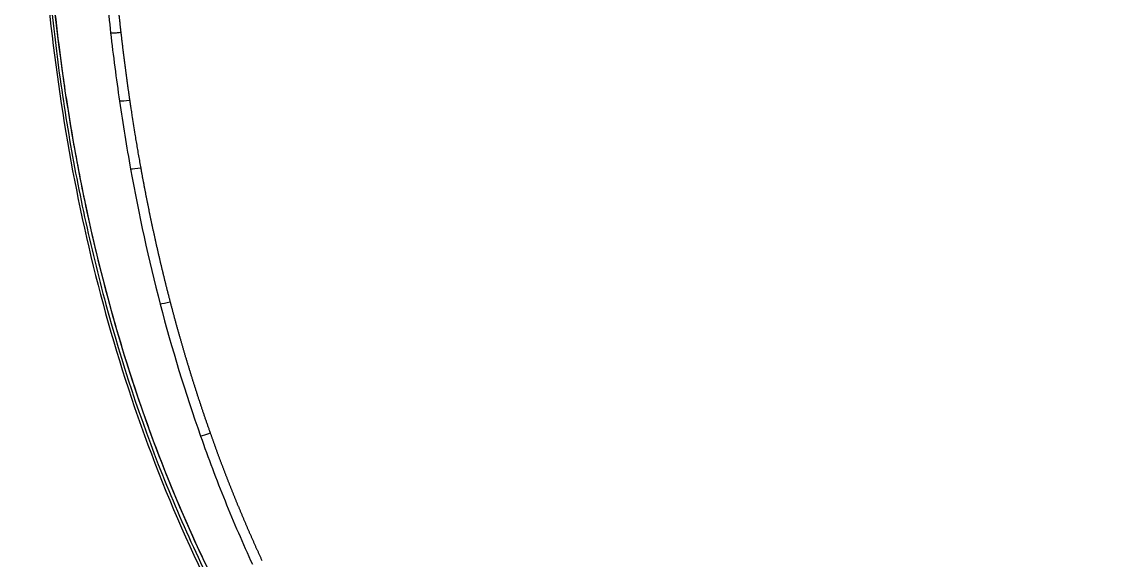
# Model space of a CAD drawing. Header units: millimetres. Extents: x 0 to 2520, y 0 to 1796.
# Drawn here: x 840 to 1026.1, y 870.4 to 963.2 of the extents above; entities that cross this region are included whole.
import ezdxf

# ---------------------------------------------------------------- set-up
doc = ezdxf.new("R2010")
doc.units = ezdxf.units.MM
doc.header["$LTSCALE"] = 50

msp = doc.modelspace()

# ---------------------------------------------------------------- linework, layer by layer
at = {"color": 7, "linetype": 'Continuous'}
for points, knots in [([(841.065, 1109.522), (841.06, 1109.256), (841.048, 1108.568), (841.016, 1106.73), (840.993, 1105.347), (840.957, 1103.021), (840.936, 1101.609), (840.912, 1099.839), (840.908, 1099.485), (840.899, 1098.777), (840.894, 1098.422), (840.885, 1097.712), (840.881, 1097.356), (840.873, 1096.643), (840.869, 1096.287), (840.862, 1095.572), (840.858, 1095.214), (840.851, 1094.497), (840.848, 1094.139), (840.838, 1093.061), (840.832, 1092.34), (840.816, 1090.172), (840.807, 1088.72), (840.794, 1085.8), (840.789, 1084.333), (840.78, 1079.913), (840.783, 1076.941), (840.811, 1067.96), (840.858, 1061.887), (840.968, 1052.707), (841.012, 1049.635), (841.105, 1044.123), (841.164, 1041.04), (841.247, 1037.299), (841.292, 1035.369), (841.324, 1034.078), (841.357, 1032.788), (841.374, 1032.144), (841.409, 1030.854), (841.426, 1030.209), (841.516, 1026.985), (841.593, 1024.406), (841.845, 1016.668), (842.039, 1011.512), (842.491, 1001.201), (842.748, 996.045), (843.371, 985.744), (843.736, 980.595), (844.623, 970.312), (845.145, 965.178), (846.079, 957.493), (846.416, 954.934), (847.147, 949.826), (847.541, 947.276), (848.812, 939.64), (849.779, 934.569), (851.966, 924.481), (853.186, 919.466), (857.241, 904.525), (860.473, 894.705), (868.085, 875.517), (872.466, 866.149), (879.967, 852.605), (882.622, 848.176), (888.247, 839.522), (891.217, 835.297), (899.032, 825.024), (905.747, 817.16), (914.874, 808.054), (920.571, 802.816), (924.507, 799.487), (930.516, 794.62), (934.66, 791.544), (943.202, 785.771), (947.601, 783.073), (956.63, 778.095), (961.26, 775.814), (968.356, 772.742), (970.747, 771.776), (975.573, 769.964), (978.009, 769.117), (985.374, 766.763), (990.363, 765.438), (1005.492, 762.229), (1015.797, 761.112), (1026.109, 761.111)], [0, 0, 0, 0, 0.0024231, 0.0061591, 0.0127523, 0.0127523, 0.0230814, 0.0230814, 0.0256637, 0.0256637, 0.028246, 0.028246, 0.0308283, 0.0308283, 0.0334106, 0.0334106, 0.0359929, 0.0359929, 0.0385752, 0.0385752, 0.0437397, 0.0437397, 0.0540689, 0.0540689, 0.064398, 0.064398, 0.0850563, 0.0850563, 0.126373, 0.126373, 0.1470313, 0.1470313, 0.1633507, 0.1676896, 0.1720285, 0.1763674, 0.1763674, 0.1807063, 0.1807063, 0.1850452, 0.1850452, 0.2024009, 0.2024009, 0.2371122, 0.2371122, 0.2718234, 0.2718234, 0.3065347, 0.3065347, 0.341246, 0.341246, 0.3586016, 0.3586016, 0.3759573, 0.3759573, 0.4106686, 0.4106686, 0.4453798, 0.4453798, 0.5148024, 0.5148024, 0.584225, 0.584225, 0.6189362, 0.6189362, 0.6536475, 0.6536475, 0.705762, 0.7230701, 0.7403782, 0.7576863, 0.7576863, 0.7923026, 0.7923026, 0.8269188, 0.8269188, 0.861535, 0.861535, 0.8788432, 0.8788432, 0.8961513, 0.8961513, 0.9307675, 0.9307675, 1, 1, 1, 1]), ([(1026.109, 761.111), (1036.421, 761.112), (1046.726, 762.229), (1061.855, 765.438), (1066.844, 766.763), (1074.209, 769.117), (1076.645, 769.964), (1081.471, 771.776), (1083.862, 772.742), (1090.958, 775.814), (1095.588, 778.095), (1104.617, 783.073), (1109.016, 785.771), (1117.558, 791.544), (1121.702, 794.62), (1127.711, 799.487), (1131.647, 802.816), (1137.344, 808.054), (1146.471, 817.16), (1153.186, 825.024), (1161.001, 835.297), (1163.971, 839.522), (1169.596, 848.176), (1172.251, 852.605), (1179.752, 866.149), (1184.133, 875.517), (1191.745, 894.705), (1194.977, 904.525), (1199.032, 919.466), (1200.252, 924.481), (1202.439, 934.569), (1203.406, 939.64), (1204.677, 947.276), (1205.071, 949.826), (1205.802, 954.934), (1206.139, 957.493), (1207.073, 965.178), (1207.594, 970.312), (1208.482, 980.595), (1208.847, 985.744), (1209.47, 996.045), (1209.727, 1001.201), (1210.179, 1011.512), (1210.373, 1016.668), (1210.625, 1024.406), (1210.702, 1026.985), (1210.792, 1030.209), (1210.809, 1030.854), (1210.844, 1032.144), (1210.861, 1032.788), (1210.894, 1034.078), (1210.926, 1035.369), (1210.971, 1037.299), (1211.054, 1041.04), (1211.113, 1044.123), (1211.206, 1049.635), (1211.25, 1052.707), (1211.36, 1061.887), (1211.407, 1067.96), (1211.435, 1076.941), (1211.437, 1079.913), (1211.429, 1084.333), (1211.424, 1085.8), (1211.411, 1088.72), (1211.402, 1090.172), (1211.386, 1092.34), (1211.38, 1093.061), (1211.37, 1094.139), (1211.367, 1094.497), (1211.36, 1095.214), (1211.356, 1095.572), (1211.349, 1096.287), (1211.345, 1096.643), (1211.337, 1097.356), (1211.332, 1097.712), (1211.324, 1098.422), (1211.319, 1098.777), (1211.31, 1099.485), (1211.306, 1099.839), (1211.282, 1101.609), (1211.261, 1103.021), (1211.225, 1105.347), (1211.202, 1106.73), (1211.17, 1108.568), (1211.158, 1109.256), (1211.153, 1109.522)], [0, 0, 0, 0, 0.0692325, 0.0692325, 0.1038487, 0.1038487, 0.1211568, 0.1211568, 0.138465, 0.138465, 0.1730812, 0.1730812, 0.2076974, 0.2076974, 0.2423137, 0.2423137, 0.2596218, 0.2769299, 0.294238, 0.3463525, 0.3463525, 0.3810638, 0.3810638, 0.415775, 0.415775, 0.4851976, 0.4851976, 0.5546202, 0.5546202, 0.5893314, 0.5893314, 0.6240427, 0.6240427, 0.6413984, 0.6413984, 0.658754, 0.658754, 0.6934653, 0.6934653, 0.7281766, 0.7281766, 0.7628878, 0.7628878, 0.7975991, 0.7975991, 0.8149548, 0.8149548, 0.8192937, 0.8192937, 0.8236326, 0.8236326, 0.8279715, 0.8323104, 0.8366493, 0.8529687, 0.8529687, 0.873627, 0.873627, 0.9149437, 0.9149437, 0.935602, 0.935602, 0.9459311, 0.9459311, 0.9562603, 0.9562603, 0.9614248, 0.9614248, 0.9640071, 0.9640071, 0.9665894, 0.9665894, 0.9691717, 0.9691717, 0.971754, 0.971754, 0.9743363, 0.9743363, 0.9769186, 0.9769186, 0.9872477, 0.9872477, 0.9938409, 0.9975769, 1, 1, 1, 1]), ([(840.01, 1101.129), (840.067, 1083.036), (840.278, 1064.946), (840.981, 1028.769), (841.496, 1010.669), (843.58, 974.673), (845.266, 956.784), (851.736, 921.535), (856.417, 904.158), (866.269, 878.574), (870.04, 870.129), (878.458, 853.915), (883.125, 846.088), (893.476, 831.053), (899.201, 823.793), (911.54, 810.214), (918.12, 803.921), (932.133, 792.368), (939.564, 787.107), (955.379, 777.737), (963.7, 773.684), (980.74, 767.169), (989.522, 764.66), (1007.64, 761.223), (1016.857, 760.326), (1026.109, 760.326)], [0, 0, 0, 0, 0.125, 0.125, 0.25, 0.25, 0.375, 0.375, 0.5, 0.5, 0.5625, 0.5625, 0.625, 0.625, 0.6875, 0.6875, 0.75, 0.75, 0.8125, 0.8125, 0.875, 0.875, 0.9375, 0.9375, 1, 1, 1, 1]), ([(1026.109, 760.326), (1035.301, 760.326), (1044.343, 761.203), (1062.156, 764.534), (1070.987, 767.013), (1088.096, 773.493), (1096.269, 777.447), (1111.931, 786.634), (1119.473, 791.912), (1133.592, 803.459), (1140.17, 809.713), (1152.439, 823.104), (1158.161, 830.287), (1173.782, 852.756), (1182.109, 868.866), (1195.412, 902.903), (1200.211, 920.394), (1206.838, 955.847), (1208.577, 973.887), (1210.709, 1010.202), (1211.228, 1028.386), (1211.939, 1064.754), (1212.151, 1082.941), (1212.208, 1101.129)], [0, 0, 0, 0, 0.0625, 0.0625, 0.125, 0.125, 0.1875, 0.1875, 0.25, 0.25, 0.3125, 0.3125, 0.375, 0.375, 0.5, 0.5, 0.625, 0.625, 0.75, 0.75, 0.875, 0.875, 1, 1, 1, 1]), ([(841.824, 1029.768), (841.984, 1024.742), (842.314, 1014.36), (843.04, 998.302), (844.077, 981.543), (846.044, 960.073), (850.675, 929.468), (861.365, 891.077), (880.253, 850.654), (902.329, 820.858), (923.867, 800.298), (941.496, 787.146), (961.233, 775.967), (978.138, 769.352), (992.045, 765.578), (1002.006, 763.54), (1013.529, 761.972), (1021.755, 761.755), (1026.109, 761.64)], [0, 0, 0, 0, 0.0415967, 0.0859161, 0.1329577, 0.1804732, 0.2642143, 0.3887051, 0.5087012, 0.6314141, 0.6927753, 0.7545101, 0.8128427, 0.8799438, 0.9039651, 0.9319838, 0.9639944, 1, 1, 1, 1]), ([(842.326, 1015.953), (842.338, 1015.642), (842.523, 1010.813), (842.911, 1001.859), (843.597, 989.493), (844.409, 978.32), (845.332, 968.353), (846.314, 959.734), (847.309, 952.38), (848.31, 945.92), (849.375, 939.806), (850.557, 933.717), (852.69, 923.779), (856.225, 909.998), (861.885, 892.598), (868.802, 875.445), (876.471, 859.896), (884.64, 846.005), (893.021, 833.778), (902.121, 822.341), (911.75, 811.894), (919.837, 804.306), (926.006, 799.084), (930.313, 795.649), (935.12, 792.052), (940.78, 788.125), (947.483, 783.886), (955.315, 779.463), (964.38, 775.015), (974.721, 770.776), (985.263, 767.365), (995.733, 764.784), (1005.944, 762.981), (1014.813, 762.04), (1020.263, 761.811), (1022.064, 761.772)], [0, 0, 0, 0, 0.0027023, 0.0420273, 0.0779204, 0.1103892, 0.1394265, 0.1649511, 0.1858094, 0.2039504, 0.2217908, 0.2397661, 0.2578815, 0.3101628, 0.3633912, 0.4168635, 0.4708468, 0.513981, 0.5568745, 0.599632, 0.6409546, 0.6803041, 0.6959612, 0.7112252, 0.7281996, 0.7481551, 0.7711135, 0.7971324, 0.8263257, 0.8588507, 0.8942278, 0.9225635, 0.9525494, 0.9843342, 1, 1, 1, 1]), ([(855.938, 973.032), (855.948, 972.917), (855.968, 972.688), (855.999, 972.345), (856.029, 972.003), (856.06, 971.66), (856.091, 971.319), (856.122, 970.977), (856.153, 970.637), (856.185, 970.296), (856.217, 969.957), (856.249, 969.617), (856.281, 969.279), (856.313, 968.94), (856.346, 968.603), (856.379, 968.265), (856.412, 967.929), (856.445, 967.592), (856.478, 967.256), (856.512, 966.921), (856.546, 966.587), (856.58, 966.252), (856.614, 965.919), (856.648, 965.586), (856.683, 965.253), (856.718, 964.921), (856.753, 964.589), (856.788, 964.258), (856.824, 963.928), (856.859, 963.598), (856.895, 963.269), (856.931, 962.94), (856.968, 962.612), (857.004, 962.284), (857.041, 961.957), (857.078, 961.631), (857.103, 961.413), (857.115, 961.305)], [0, 0, 0, 0, 0.0292829, 0.0585266, 0.0877308, 0.1168953, 0.14602, 0.1751045, 0.2041488, 0.2331525, 0.2621154, 0.2910373, 0.3199179, 0.3487571, 0.3775545, 0.4063099, 0.4350231, 0.4636939, 0.4923218, 0.5209068, 0.5494485, 0.5779466, 0.6064009, 0.6348111, 0.6631769, 0.6914981, 0.7197743, 0.7480053, 0.7761908, 0.8043305, 0.832424, 0.8604712, 0.8884716, 0.916425, 0.9443311, 0.9721895, 1, 1, 1, 1]), ([(857.115, 961.305), (856.943, 961.286), (856.673, 961.26), (856.322, 961.237), (856.071, 961.225), (855.842, 961.22), (855.576, 961.222), (855.429, 961.233), (855.355, 961.244)], [0, 0, 0, 0, 0.2454617, 0.371218, 0.4969744, 0.6227308, 0.7484872, 1, 1, 1, 1]), ([(857.115, 961.305), (857.126, 961.206), (857.149, 961.009), (857.183, 960.713), (857.218, 960.418), (857.252, 960.122), (857.287, 959.827), (857.322, 959.532), (857.357, 959.237), (857.393, 958.942), (857.428, 958.648), (857.464, 958.353), (857.5, 958.059), (857.536, 957.765), (857.573, 957.471), (857.61, 957.177), (857.647, 956.884), (857.684, 956.59), (857.721, 956.297), (857.758, 956.004), (857.796, 955.711), (857.834, 955.419), (857.872, 955.126), (857.911, 954.834), (857.949, 954.542), (857.988, 954.25), (858.027, 953.958), (858.066, 953.667), (858.105, 953.376), (858.145, 953.085), (858.185, 952.794), (858.225, 952.503), (858.265, 952.213), (858.306, 951.922), (858.346, 951.632), (858.387, 951.342), (858.428, 951.053), (858.469, 950.763), (858.511, 950.474), (858.553, 950.185), (858.594, 949.896), (858.623, 949.704), (858.637, 949.608)], [0, 0, 0, 0, 0.0252623, 0.0505126, 0.0757508, 0.1009769, 0.1261906, 0.1513919, 0.1765806, 0.2017568, 0.2269202, 0.2520707, 0.2772083, 0.3023327, 0.327444, 0.352542, 0.3776265, 0.4026975, 0.4277548, 0.4527983, 0.4778279, 0.5028434, 0.5278448, 0.5528318, 0.5778044, 0.6027625, 0.6277058, 0.6526344, 0.6775479, 0.7024464, 0.7273296, 0.7521975, 0.7770499, 0.8018866, 0.8267075, 0.8515125, 0.8763015, 0.9010742, 0.9258305, 0.9505704, 0.9752936, 1, 1, 1, 1]), ([(858.637, 949.608), (858.639, 949.591), (858.644, 949.555), (858.652, 949.495), (858.662, 949.425), (858.674, 949.345), (858.687, 949.255), (858.702, 949.154), (858.719, 949.043), (858.737, 948.921), (858.757, 948.79), (858.778, 948.647), (858.801, 948.495), (858.825, 948.332), (858.866, 948.059), (858.924, 947.679), (858.997, 947.195), (859.122, 946.388), (859.299, 945.257), (859.484, 944.11), (859.622, 943.27), (859.71, 942.737), (859.799, 942.204), (859.889, 941.671), (859.98, 941.139), (860.071, 940.607), (860.163, 940.076), (860.256, 939.545), (860.35, 939.015), (860.445, 938.486), (860.508, 938.133), (860.54, 937.956)], [0, 0, 0, 0, 0.0042291, 0.0093366, 0.0153235, 0.0221908, 0.0299396, 0.0385713, 0.0480874, 0.0584894, 0.0697793, 0.0819588, 0.0950302, 0.1089956, 0.1238575, 0.1652781, 0.2066836, 0.2480734, 0.3728875, 0.4975311, 0.5433596, 0.5891605, 0.634933, 0.6806764, 0.7263899, 0.7720728, 0.8177243, 0.8633435, 0.9089298, 0.9544822, 1, 1, 1, 1]), ([(860.54, 937.956), (860.557, 937.865), (860.59, 937.682), (860.64, 937.408), (860.69, 937.134), (860.741, 936.86), (860.791, 936.586), (860.842, 936.312), (860.894, 936.038), (860.945, 935.764), (860.997, 935.49), (861.049, 935.216), (861.101, 934.942), (861.153, 934.669), (861.206, 934.395), (861.259, 934.121), (861.312, 933.848), (861.365, 933.574), (861.418, 933.301), (861.472, 933.027), (861.526, 932.754), (861.581, 932.48), (861.635, 932.207), (861.69, 931.934), (861.745, 931.66), (861.8, 931.387), (861.855, 931.114), (861.911, 930.841), (861.967, 930.568), (862.023, 930.295), (862.079, 930.022), (862.136, 929.75), (862.193, 929.477), (862.25, 929.204), (862.307, 928.932), (862.365, 928.659), (862.423, 928.387), (862.481, 928.114), (862.539, 927.842), (862.598, 927.57), (862.656, 927.298), (862.715, 927.025), (862.775, 926.753), (862.834, 926.482), (862.894, 926.21), (862.954, 925.938), (863.014, 925.666), (863.074, 925.395), (863.135, 925.123), (863.196, 924.852), (863.257, 924.58), (863.318, 924.309), (863.38, 924.038), (863.442, 923.767), (863.504, 923.496), (863.566, 923.225), (863.628, 922.954), (863.691, 922.684), (863.754, 922.413), (863.817, 922.143), (863.881, 921.872), (863.945, 921.602), (864.009, 921.332), (864.073, 921.062), (864.137, 920.792), (864.202, 920.522), (864.267, 920.252), (864.332, 919.983), (864.397, 919.713), (864.463, 919.444), (864.529, 919.174), (864.595, 918.905), (864.661, 918.636), (864.728, 918.367), (864.794, 918.099), (864.861, 917.83), (864.929, 917.561), (864.996, 917.293), (865.064, 917.025), (865.132, 916.756), (865.2, 916.488), (865.268, 916.221), (865.337, 915.953), (865.406, 915.685), (865.475, 915.418), (865.545, 915.15), (865.591, 914.972), (865.614, 914.883)], [0, 0, 0, 0, 0.0118003, 0.0236008, 0.0354016, 0.0472025, 0.0590036, 0.0708047, 0.082606, 0.0944073, 0.1062086, 0.1180099, 0.129811, 0.1416121, 0.1534131, 0.1652138, 0.1770143, 0.1888146, 0.2006145, 0.2124142, 0.2242134, 0.2360122, 0.2478106, 0.2596084, 0.2714058, 0.2832025, 0.2949987, 0.3067941, 0.3185889, 0.3303829, 0.3421762, 0.3539686, 0.3657602, 0.3775509, 0.3893406, 0.4011293, 0.412917, 0.4247036, 0.4364891, 0.4482735, 0.4600566, 0.4718385, 0.4836191, 0.4953984, 0.5071763, 0.5189527, 0.5307277, 0.5425012, 0.5542732, 0.5660435, 0.5778122, 0.5895792, 0.6013445, 0.613108, 0.6248696, 0.6366294, 0.6483873, 0.6601432, 0.6718971, 0.683649, 0.6953988, 0.7071464, 0.7188918, 0.730635, 0.7423758, 0.7541144, 0.7658506, 0.7775843, 0.7893156, 0.8010443, 0.8127705, 0.824494, 0.8362149, 0.847933, 0.8596484, 0.871361, 0.8830708, 0.8947776, 0.9064814, 0.9181823, 0.9298801, 0.9415748, 0.9532663, 0.9649547, 0.9766398, 0.9883216, 1, 1, 1, 1]), ([(865.614, 914.883), (865.638, 914.794), (865.684, 914.615), (865.755, 914.347), (865.825, 914.079), (865.896, 913.811), (865.968, 913.543), (866.039, 913.275), (866.111, 913.007), (866.183, 912.739), (866.255, 912.471), (866.328, 912.203), (866.4, 911.935), (866.473, 911.667), (866.547, 911.4), (866.62, 911.132), (866.694, 910.864), (866.768, 910.597), (866.843, 910.329), (866.918, 910.061), (866.993, 909.794), (867.068, 909.526), (867.143, 909.259), (867.219, 908.991), (867.295, 908.724), (867.371, 908.457), (867.448, 908.189), (867.525, 907.922), (867.602, 907.655), (867.679, 907.388), (867.757, 907.121), (867.835, 906.854), (867.913, 906.587), (867.991, 906.32), (868.07, 906.053), (868.149, 905.786), (868.228, 905.519), (868.308, 905.252), (868.388, 904.986), (868.468, 904.719), (868.548, 904.453), (868.628, 904.186), (868.709, 903.92), (868.79, 903.653), (868.872, 903.387), (868.954, 903.121), (869.035, 902.855), (869.118, 902.589), (869.2, 902.323), (869.283, 902.057), (869.366, 901.791), (869.449, 901.525), (869.533, 901.259), (869.616, 900.994), (869.7, 900.728), (869.785, 900.462), (869.869, 900.197), (869.954, 899.932), (870.039, 899.666), (870.125, 899.401), (870.211, 899.136), (870.296, 898.871), (870.383, 898.606), (870.469, 898.341), (870.556, 898.077), (870.643, 897.812), (870.73, 897.548), (870.818, 897.283), (870.906, 897.019), (870.994, 896.754), (871.082, 896.49), (871.171, 896.226), (871.26, 895.962), (871.349, 895.698), (871.438, 895.434), (871.528, 895.171), (871.618, 894.907), (871.708, 894.644), (871.799, 894.38), (871.889, 894.117), (871.98, 893.854), (872.072, 893.591), (872.163, 893.328), (872.255, 893.065), (872.347, 892.802), (872.44, 892.54), (872.501, 892.365), (872.532, 892.277)], [0, 0, 0, 0, 0.0117244, 0.0234506, 0.0351787, 0.0469085, 0.0586401, 0.0703733, 0.0821083, 0.0938449, 0.1055832, 0.117323, 0.1290644, 0.1408073, 0.1525517, 0.1642976, 0.176045, 0.1877937, 0.1995438, 0.2112953, 0.2230481, 0.2348021, 0.2465575, 0.258314, 0.2700717, 0.2818306, 0.2935906, 0.3053517, 0.3171139, 0.328877, 0.3406412, 0.3524064, 0.3641724, 0.3759394, 0.3877073, 0.3994759, 0.4112454, 0.4230157, 0.4347866, 0.4465583, 0.4583307, 0.4701037, 0.4818773, 0.4936514, 0.5054261, 0.5172013, 0.528977, 0.5407531, 0.5525296, 0.5643065, 0.5760837, 0.5878612, 0.599639, 0.6114171, 0.6231953, 0.6349737, 0.6467522, 0.6585308, 0.6703095, 0.6820882, 0.693867, 0.7056456, 0.7174243, 0.7292028, 0.7409811, 0.7527593, 0.7645373, 0.776315, 0.7880925, 0.7998697, 0.8116465, 0.8234229, 0.8351989, 0.8469745, 0.8587495, 0.8705241, 0.8822981, 0.8940715, 0.9058443, 0.9176164, 0.9293879, 0.9411586, 0.9529285, 0.9646977, 0.976466, 0.9882335, 1, 1, 1, 1]), ([(870.854, 891.775), (872.174, 888.033), (873.577, 884.318), (876.555, 876.955), (878.13, 873.307), (879.794, 869.698)], [0, 0, 0, 0, 0.5, 0.5, 1, 1, 1, 1]), ([(872.532, 892.277), (872.56, 892.2), (872.614, 892.045), (872.697, 891.814), (872.779, 891.582), (872.862, 891.35), (872.945, 891.119), (873.028, 890.887), (873.111, 890.656), (873.195, 890.424), (873.279, 890.193), (873.363, 889.962), (873.447, 889.73), (873.532, 889.499), (873.616, 889.268), (873.701, 889.037), (873.787, 888.806), (873.872, 888.575), (873.958, 888.344), (874.043, 888.113), (874.129, 887.883), (874.216, 887.652), (874.302, 887.421), (874.389, 887.191), (874.476, 886.96), (874.563, 886.73), (874.651, 886.5), (874.738, 886.269), (874.826, 886.039), (874.914, 885.809), (875.002, 885.579), (875.091, 885.349), (875.18, 885.119), (875.269, 884.889), (875.358, 884.659), (875.447, 884.43), (875.537, 884.2), (875.627, 883.97), (875.717, 883.741), (875.807, 883.511), (875.897, 883.282), (875.988, 883.053), (876.079, 882.824), (876.17, 882.595), (876.262, 882.366), (876.353, 882.137), (876.445, 881.908), (876.537, 881.679), (876.629, 881.451), (876.722, 881.222), (876.815, 880.993), (876.908, 880.765), (877.001, 880.537), (877.094, 880.309), (877.188, 880.08), (877.282, 879.852), (877.376, 879.624), (877.47, 879.397), (877.564, 879.169), (877.659, 878.941), (877.754, 878.713), (877.849, 878.486), (877.945, 878.259), (878.04, 878.031), (878.136, 877.804), (878.232, 877.577), (878.328, 877.35), (878.425, 877.123), (878.522, 876.896), (878.618, 876.67), (878.716, 876.443), (878.813, 876.216), (878.911, 875.99), (879.008, 875.764), (879.106, 875.538), (879.205, 875.311), (879.303, 875.085), (879.402, 874.86), (879.501, 874.634), (879.6, 874.408), (879.699, 874.183), (879.799, 873.957), (879.899, 873.732), (879.999, 873.507), (880.099, 873.282), (880.2, 873.057), (880.3, 872.832), (880.401, 872.607), (880.502, 872.382), (880.604, 872.158), (880.705, 871.933), (880.807, 871.709), (880.909, 871.485), (881.012, 871.261), (881.114, 871.037), (881.217, 870.813), (881.32, 870.589), (881.388, 870.44), (881.423, 870.366)], [0, 0, 0, 0, 0.0103984, 0.0207979, 0.0311982, 0.0415996, 0.0520019, 0.062405, 0.0728091, 0.0832141, 0.0936199, 0.1040265, 0.1144339, 0.1248422, 0.1352512, 0.145661, 0.1560715, 0.1664827, 0.1768947, 0.1873073, 0.1977205, 0.2081345, 0.218549, 0.2289641, 0.2393799, 0.2497962, 0.260213, 0.2706304, 0.2810482, 0.2914666, 0.3018854, 0.3123047, 0.3227244, 0.3331445, 0.343565, 0.3539859, 0.3644071, 0.3748286, 0.3852505, 0.3956727, 0.4060951, 0.4165178, 0.4269407, 0.4373639, 0.4477872, 0.4582107, 0.4686344, 0.4790582, 0.4894821, 0.4999062, 0.5103303, 0.5207544, 0.5311787, 0.5416029, 0.5520271, 0.5624514, 0.5728755, 0.5832997, 0.5937237, 0.6041477, 0.6145715, 0.6249953, 0.6354188, 0.6458422, 0.6562654, 0.6666884, 0.6771112, 0.6875337, 0.697956, 0.708378, 0.7187996, 0.729221, 0.739642, 0.7500626, 0.7604829, 0.7709027, 0.7813222, 0.7917412, 0.8021597, 0.8125778, 0.8229953, 0.8334124, 0.8438289, 0.8542449, 0.8646603, 0.8750751, 0.8854893, 0.8959029, 0.9063158, 0.9167281, 0.9271396, 0.9375505, 0.9479607, 0.9583701, 0.9687788, 0.9791866, 0.9895937, 1, 1, 1, 1])]:
    msp.add_open_spline(points, degree=3, knots=knots, dxfattribs=at)
for points in [[(854.172, 973.033), (854.515, 969.102), (854.906, 965.172), (855.355, 961.244)], [(855.355, 961.244), (855.804, 957.318), (856.312, 953.395), (856.885, 949.479)], [(858.637, 949.608), (857.941, 949.509), (857.18, 949.453), (856.885, 949.479)], [(856.885, 949.479), (857.458, 945.565), (858.094, 941.657), (858.799, 937.759)], [(860.54, 937.956), (859.85, 937.834), (859.097, 937.749), (858.799, 937.759)], [(858.799, 937.759), (860.209, 929.967), (861.898, 922.216), (863.899, 914.537)], [(865.614, 914.883), (864.937, 914.709), (864.195, 914.559), (863.899, 914.537)], [(863.899, 914.537), (865.9, 906.864), (868.211, 899.264), (870.854, 891.775)], [(872.532, 892.277), (871.87, 892.045), (871.143, 891.828), (870.854, 891.775)]]:
    msp.add_open_spline(points, degree=3, dxfattribs=at)

doc.saveas('drawing.dxf')
